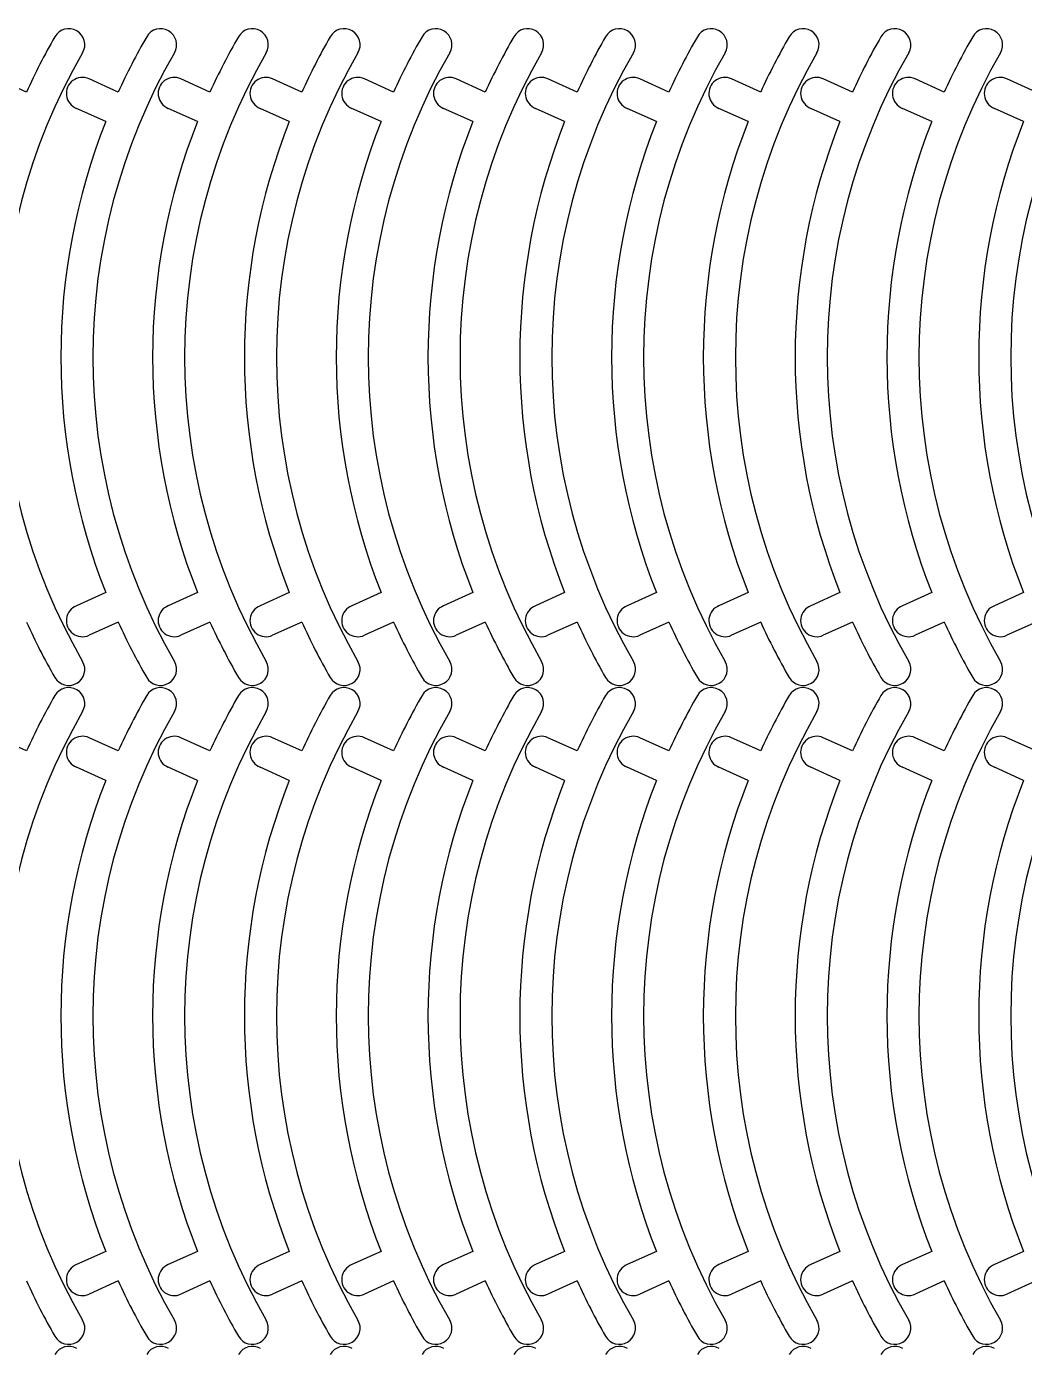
# Model space of a CAD drawing. Extents: x -6 to 1705, y 12 to 1276.
# Drawn here: x 432 to 874, y 692 to 1276 of the extents above; entities that cross this region are included whole.
import ezdxf

# ---------------------------------------------------------------- set-up
doc = ezdxf.new("R2010")
doc.units = 0
doc.layers.add('Capa_1', color=7, linetype='CONTINUOUS')

msp = doc.modelspace()

# ---------------------------------------------------------------- linework, layer by layer
at = {"layer": 'Capa_1', "color": 7}
for points in [[(432.042976, 1247.162268), (419.138527, 1253.023624)], [(472.65143, 1247.162268), (459.746981, 1253.023624)], [(513.259883, 1247.162268), (500.355434, 1253.023624)], [(553.868308, 1247.162268), (540.96386, 1253.023624)], [(594.476762, 1247.162268), (581.572313, 1253.023624)], [(635.085215, 1247.162268), (622.180767, 1253.023624)], [(675.693669, 1247.162268), (662.78922, 1253.023624)], [(716.302123, 1247.162268), (703.397674, 1253.023624)], [(756.910548, 1247.162268), (744.006099, 1253.023624)], [(797.519001, 1247.162268), (784.614552, 1253.023624)], [(838.127455, 1247.162268), (825.223006, 1253.023624)], [(878.735908, 1247.162268), (865.83146, 1253.023624)], [(467.112912, 1234.111182), (454.208463, 1239.972537)], [(507.721365, 1234.111182), (494.816916, 1239.972537)], [(548.32979, 1234.111182), (535.425342, 1239.972537)], [(588.938244, 1234.111182), (576.033795, 1239.972537)], [(629.546697, 1234.111182), (616.642249, 1239.972537)], [(670.155151, 1234.111182), (657.250702, 1239.972537)], [(710.763605, 1234.111182), (697.859156, 1239.972537)], [(751.37203, 1234.111182), (738.467581, 1239.972537)], [(791.980483, 1234.111182), (779.076034, 1239.972537)], [(832.588937, 1234.111182), (819.684488, 1239.972537)], [(873.19739, 1234.111182), (860.292942, 1239.972537)], [(467.112184, 1025.761171), (454.207695, 1019.899906)], [(507.720638, 1025.761171), (494.816148, 1019.899906)], [(548.329063, 1025.761171), (535.424573, 1019.899906)], [(588.937517, 1025.761171), (576.033027, 1019.899906)], [(629.54597, 1025.761171), (616.64148, 1019.899906)], [(670.154424, 1025.761171), (657.249934, 1019.899906)], [(710.762877, 1025.761171), (697.858388, 1019.899906)], [(751.371302, 1025.761171), (738.466813, 1019.899906)], [(791.979756, 1025.761171), (779.075266, 1019.899906)], [(832.58821, 1025.761171), (819.68372, 1019.899906)], [(873.196663, 1025.761171), (860.292173, 1019.899906)], [(472.650611, 1012.710049), (459.746121, 1006.848786)], [(513.259065, 1012.710049), (500.354575, 1006.848786)], [(553.86749, 1012.710049), (540.963, 1006.848786)], [(594.475944, 1012.710049), (581.571454, 1006.848786)], [(635.084397, 1012.710049), (622.179907, 1006.848786)], [(675.692851, 1012.710049), (662.788361, 1006.848786)], [(716.301304, 1012.710049), (703.396814, 1006.848786)], [(756.909729, 1012.710049), (744.00524, 1006.848786)], [(797.518183, 1012.710049), (784.613693, 1006.848786)], [(838.126636, 1012.710049), (825.222147, 1006.848786)], [(878.73509, 1012.710049), (865.8306, 1006.848786)], [(432.042976, 955.687985), (419.138527, 961.54934)], [(472.65143, 955.687985), (459.746981, 961.54934)], [(513.259883, 955.687985), (500.355434, 961.54934)], [(553.868308, 955.687985), (540.96386, 961.54934)], [(594.476762, 955.687985), (581.572313, 961.54934)], [(635.085215, 955.687985), (622.180767, 961.54934)], [(675.693669, 955.687985), (662.78922, 961.54934)], [(716.302123, 955.687985), (703.397674, 961.54934)], [(756.910548, 955.687985), (744.006099, 961.54934)], [(797.519001, 955.687985), (784.614552, 961.54934)], [(838.127455, 955.687985), (825.223006, 961.54934)], [(878.735908, 955.687985), (865.83146, 961.54934)], [(467.112912, 942.636899), (454.208463, 948.498254)], [(507.721365, 942.636899), (494.816916, 948.498254)], [(548.32979, 942.636899), (535.425342, 948.498254)], [(588.938244, 942.636899), (576.033795, 948.498254)], [(629.546697, 942.636899), (616.642249, 948.498254)], [(670.155151, 942.636899), (657.250702, 948.498254)], [(710.763605, 942.636899), (697.859156, 948.498254)], [(751.37203, 942.636899), (738.467581, 948.498254)], [(791.980483, 942.636899), (779.076034, 948.498254)], [(832.588937, 942.636899), (819.684488, 948.498254)], [(873.19739, 942.636899), (860.292942, 948.498254)], [(467.112184, 734.286887), (454.207695, 728.425622)], [(507.720638, 734.286887), (494.816148, 728.425622)], [(548.329063, 734.286887), (535.424573, 728.425622)], [(588.937517, 734.286887), (576.033027, 728.425622)], [(629.54597, 734.286887), (616.64148, 728.425622)], [(670.154424, 734.286887), (657.249934, 728.425622)], [(710.762877, 734.286887), (697.858388, 728.425622)], [(751.371302, 734.286887), (738.466813, 728.425622)], [(791.979756, 734.286887), (779.075266, 728.425622)], [(832.58821, 734.286887), (819.68372, 728.425622)], [(873.196663, 734.286887), (860.292173, 728.425622)], [(472.650611, 721.235765), (459.746121, 715.374503)], [(513.259065, 721.235765), (500.354575, 715.374503)], [(553.86749, 721.235765), (540.963, 715.374503)], [(594.475944, 721.235765), (581.571454, 715.374503)], [(635.084397, 721.235765), (622.179907, 715.374503)], [(675.692851, 721.235765), (662.788361, 715.374503)], [(716.301304, 721.235765), (703.396814, 715.374503)], [(756.909729, 721.235765), (744.00524, 715.374503)], [(797.518183, 721.235765), (784.613693, 715.374503)], [(838.126636, 721.235765), (825.222147, 715.374503)], [(878.73509, 721.235765), (865.8306, 715.374503)]]:
    msp.add_lwpolyline(points, dxfattribs=at)
for points in [[(454.324882, 1274.261054), (450.935869, 1276.217707), (446.602369, 1275.057014), (444.645046, 1271.668388)], [(456.919462, 1264.581731), (458.875444, 1267.971131), (457.713894, 1272.304401), (454.324882, 1274.261054)], [(494.933335, 1274.261054), (491.544323, 1276.217707), (487.210822, 1275.057014), (485.253499, 1271.668388)], [(497.527916, 1264.581731), (499.483898, 1267.971131), (498.322348, 1272.304401), (494.933335, 1274.261054)], [(535.541789, 1274.261054), (532.152776, 1276.217707), (527.819276, 1275.057014), (525.861953, 1271.668388)], [(538.136369, 1264.581731), (540.092352, 1267.971131), (538.930801, 1272.304401), (535.541789, 1274.261054)], [(576.150214, 1274.261054), (572.761202, 1276.217707), (568.427701, 1275.057014), (566.470378, 1271.668388)], [(578.744794, 1264.581731), (580.700777, 1267.971131), (579.539227, 1272.304401), (576.150214, 1274.261054)], [(616.758668, 1274.261054), (613.369655, 1276.217707), (609.036155, 1275.057014), (607.078832, 1271.668388)], [(619.353248, 1264.581731), (621.30923, 1267.971131), (620.14768, 1272.304401), (616.758668, 1274.261054)], [(657.367121, 1274.261054), (653.978109, 1276.217707), (649.644608, 1275.057014), (647.687285, 1271.668388)], [(659.961701, 1264.581731), (661.917684, 1267.971131), (660.756134, 1272.304401), (657.367121, 1274.261054)], [(697.975575, 1274.261054), (694.586562, 1276.217707), (690.253062, 1275.057014), (688.295739, 1271.668388)], [(700.570155, 1264.581731), (702.526137, 1267.971131), (701.364587, 1272.304401), (697.975575, 1274.261054)], [(738.584028, 1274.261054), (735.195016, 1276.217707), (730.861515, 1275.057014), (728.904192, 1271.668388)], [(741.178609, 1264.581731), (743.134591, 1267.971131), (741.973041, 1272.304401), (738.584028, 1274.261054)], [(779.192453, 1274.261054), (775.803441, 1276.217707), (771.46994, 1275.057014), (769.512618, 1271.668388)], [(781.787034, 1264.581731), (783.743016, 1267.971131), (782.581466, 1272.304401), (779.192453, 1274.261054)], [(819.800907, 1274.261054), (816.411894, 1276.217707), (812.078394, 1275.057014), (810.121071, 1271.668388)], [(822.395487, 1264.581731), (824.35147, 1267.971131), (823.189919, 1272.304401), (819.800907, 1274.261054)], [(860.409361, 1274.261054), (857.020348, 1276.217707), (852.686848, 1275.057014), (850.729525, 1271.668388)], [(863.003941, 1264.581731), (864.959923, 1267.971131), (863.798373, 1272.304401), (860.409361, 1274.261054)], [(444.645046, 1271.668388), (440.049552, 1263.708814), (435.843894, 1255.530447), (432.042976, 1247.162268)], [(485.253499, 1271.668388), (480.658005, 1263.708814), (476.452347, 1255.530447), (472.65143, 1247.162268)], [(525.861953, 1271.668388), (521.266459, 1263.708814), (517.060801, 1255.530447), (513.259883, 1247.162268)], [(566.470378, 1271.668388), (561.874884, 1263.708814), (557.669226, 1255.530447), (553.868308, 1247.162268)], [(607.078832, 1271.668388), (602.483338, 1263.708814), (598.27768, 1255.530447), (594.476762, 1247.162268)], [(647.687285, 1271.668388), (643.091791, 1263.708814), (638.886133, 1255.530447), (635.085215, 1247.162268)], [(688.295739, 1271.668388), (683.700245, 1263.708814), (679.494587, 1255.530447), (675.693669, 1247.162268)], [(728.904192, 1271.668388), (724.308698, 1263.708814), (720.10304, 1255.530447), (716.302123, 1247.162268)], [(769.512618, 1271.668388), (764.917123, 1263.708814), (760.711465, 1255.530447), (756.910548, 1247.162268)], [(810.121071, 1271.668388), (805.525577, 1263.708814), (801.319919, 1255.530447), (797.519001, 1247.162268)], [(850.729525, 1271.668388), (846.134031, 1263.708814), (841.928372, 1255.530447), (838.127455, 1247.162268)], [(456.919462, 1264.581731), (408.814911, 1181.262872), (408.814552, 1078.609599), (456.918522, 995.290404)], [(497.527916, 1264.581731), (449.423364, 1181.262872), (449.423006, 1078.609599), (497.526976, 995.290404)], [(538.136369, 1264.581731), (490.031818, 1181.262872), (490.031459, 1078.609599), (538.135429, 995.290404)], [(578.744794, 1264.581731), (530.640243, 1181.262872), (530.639885, 1078.609599), (578.743854, 995.290404)], [(619.353248, 1264.581731), (571.248696, 1181.262872), (571.248338, 1078.609599), (619.352308, 995.290404)], [(659.961701, 1264.581731), (611.85715, 1181.262872), (611.856792, 1078.609599), (659.960761, 995.290404)], [(700.570155, 1264.581731), (652.465603, 1181.262872), (652.465245, 1078.609599), (700.569215, 995.290404)], [(741.178609, 1264.581731), (693.074057, 1181.262872), (693.073699, 1078.609599), (741.177669, 995.290404)], [(781.787034, 1264.581731), (733.682482, 1181.262872), (733.682124, 1078.609599), (781.786094, 995.290404)], [(822.395487, 1264.581731), (774.290936, 1181.262872), (774.290577, 1078.609599), (822.394547, 995.290404)], [(863.003941, 1264.581731), (814.899389, 1181.262872), (814.899031, 1078.609599), (863.003001, 995.290404)], [(903.612394, 1264.581731), (855.507843, 1181.262872), (855.507485, 1078.609599), (903.611454, 995.290404)], [(452.593808, 1252.265567), (450.524048, 1250.732506), (449.448336, 1248.197676), (449.783765, 1245.643921)], [(459.746981, 1253.023624), (457.401871, 1254.088819), (454.663567, 1253.798627), (452.593808, 1252.265567)], [(493.202261, 1252.265567), (491.132501, 1250.732506), (490.05679, 1248.197676), (490.392219, 1245.643921)], [(500.355434, 1253.023624), (498.010325, 1254.088819), (495.272021, 1253.798627), (493.202261, 1252.265567)], [(533.810686, 1252.265567), (531.740926, 1250.732506), (530.665215, 1248.197676), (531.000644, 1245.643921)], [(540.96386, 1253.023624), (538.61875, 1254.088819), (535.880446, 1253.798627), (533.810686, 1252.265567)], [(574.41914, 1252.265567), (572.34938, 1250.732506), (571.273669, 1248.197676), (571.609097, 1245.643921)], [(581.572313, 1253.023624), (579.227203, 1254.088819), (576.4889, 1253.798627), (574.41914, 1252.265567)], [(615.027593, 1252.265567), (612.957834, 1250.732506), (611.882122, 1248.197676), (612.217551, 1245.643921)], [(622.180767, 1253.023624), (619.835657, 1254.088819), (617.097353, 1253.798627), (615.027593, 1252.265567)], [(655.636047, 1252.265567), (653.566287, 1250.732506), (652.490576, 1248.197676), (652.826004, 1245.643921)], [(662.78922, 1253.023624), (660.444111, 1254.088819), (657.705807, 1253.798627), (655.636047, 1252.265567)], [(696.2445, 1252.265567), (694.174741, 1250.732506), (693.099029, 1248.197676), (693.434458, 1245.643921)], [(703.397674, 1253.023624), (701.052564, 1254.088819), (698.31426, 1253.798627), (696.2445, 1252.265567)], [(736.852926, 1252.265567), (734.783166, 1250.732506), (733.707454, 1248.197676), (734.042883, 1245.643921)], [(744.006099, 1253.023624), (741.660989, 1254.088819), (738.922685, 1253.798627), (736.852926, 1252.265567)], [(777.461379, 1252.265567), (775.391619, 1250.732506), (774.315908, 1248.197676), (774.651337, 1245.643921)], [(784.614552, 1253.023624), (782.269443, 1254.088819), (779.531139, 1253.798627), (777.461379, 1252.265567)], [(818.069833, 1252.265567), (816.000073, 1250.732506), (814.924361, 1248.197676), (815.25979, 1245.643921)], [(825.223006, 1253.023624), (822.877896, 1254.088819), (820.139592, 1253.798627), (818.069833, 1252.265567)], [(858.678286, 1252.265567), (856.608526, 1250.732506), (855.532815, 1248.197676), (855.868244, 1245.643921)], [(865.83146, 1253.023624), (863.48635, 1254.088819), (860.748046, 1253.798627), (858.678286, 1252.265567)], [(449.783765, 1245.643921), (450.119194, 1243.090165), (451.813011, 1240.919105), (454.208463, 1239.972537)], [(490.392219, 1245.643921), (490.727647, 1243.090165), (492.421464, 1240.919105), (494.816916, 1239.972537)], [(531.000644, 1245.643921), (531.336072, 1243.090165), (533.02989, 1240.919105), (535.425342, 1239.972537)], [(571.609097, 1245.643921), (571.944526, 1243.090165), (573.638343, 1240.919105), (576.033795, 1239.972537)], [(612.217551, 1245.643921), (612.55298, 1243.090165), (614.246797, 1240.919105), (616.642249, 1239.972537)], [(652.826004, 1245.643921), (653.161433, 1243.090165), (654.85525, 1240.919105), (657.250702, 1239.972537)], [(693.434458, 1245.643921), (693.769887, 1243.090165), (695.463704, 1240.919105), (697.859156, 1239.972537)], [(734.042883, 1245.643921), (734.378312, 1243.090165), (736.072129, 1240.919105), (738.467581, 1239.972537)], [(774.651337, 1245.643921), (774.986765, 1243.090165), (776.680582, 1240.919105), (779.076034, 1239.972537)], [(815.25979, 1245.643921), (815.595219, 1243.090165), (817.289036, 1240.919105), (819.684488, 1239.972537)], [(855.868244, 1245.643921), (856.203672, 1243.090165), (857.89749, 1240.919105), (860.292942, 1239.972537)], [(467.112912, 1234.111182), (440.663939, 1167.179398), (440.663679, 1092.69314), (467.112184, 1025.761171)], [(507.721365, 1234.111182), (481.272392, 1167.179398), (481.272132, 1092.69314), (507.720638, 1025.761171)], [(548.32979, 1234.111182), (521.880817, 1167.179398), (521.880557, 1092.69314), (548.329063, 1025.761171)], [(588.938244, 1234.111182), (562.489271, 1167.179398), (562.489011, 1092.69314), (588.937517, 1025.761171)], [(629.546697, 1234.111182), (603.097724, 1167.179398), (603.097464, 1092.69314), (629.54597, 1025.761171)], [(670.155151, 1234.111182), (643.706178, 1167.179398), (643.705918, 1092.69314), (670.154424, 1025.761171)], [(710.763605, 1234.111182), (684.314631, 1167.179398), (684.314371, 1092.69314), (710.762877, 1025.761171)], [(751.37203, 1234.111182), (724.923057, 1167.179398), (724.922797, 1092.69314), (751.371302, 1025.761171)], [(791.980483, 1234.111182), (765.53151, 1167.179398), (765.53125, 1092.69314), (791.979756, 1025.761171)], [(832.588937, 1234.111182), (806.139964, 1167.179398), (806.139704, 1092.69314), (832.58821, 1025.761171)], [(873.19739, 1234.111182), (846.748417, 1167.179398), (846.748157, 1092.69314), (873.196663, 1025.761171)], [(454.207695, 1019.899906), (451.812199, 1018.953381), (450.118328, 1016.782325), (449.782866, 1014.228549)], [(494.816148, 1019.899906), (492.420653, 1018.953381), (490.726781, 1016.782325), (490.391319, 1014.228549)], [(535.424573, 1019.899906), (533.029078, 1018.953381), (531.335206, 1016.782325), (530.999744, 1014.228549)], [(576.033027, 1019.899906), (573.637531, 1018.953381), (571.94366, 1016.782325), (571.608198, 1014.228549)], [(616.64148, 1019.899906), (614.245985, 1018.953381), (612.552113, 1016.782325), (612.216651, 1014.228549)], [(657.249934, 1019.899906), (654.854438, 1018.953381), (653.160567, 1016.782325), (652.825105, 1014.228549)], [(697.858388, 1019.899906), (695.462892, 1018.953381), (693.76902, 1016.782325), (693.433559, 1014.228549)], [(738.466813, 1019.899906), (736.071317, 1018.953381), (734.377446, 1016.782325), (734.041984, 1014.228549)], [(779.075266, 1019.899906), (776.679771, 1018.953381), (774.985899, 1016.782325), (774.650437, 1014.228549)], [(819.68372, 1019.899906), (817.288224, 1018.953381), (815.594353, 1016.782325), (815.258891, 1014.228549)], [(860.292173, 1019.899906), (857.896678, 1018.953381), (856.202806, 1016.782325), (855.867344, 1014.228549)], [(432.042158, 1012.710049), (435.843017, 1004.341841), (440.048618, 996.163441), (444.644056, 988.203833)], [(449.782866, 1014.228549), (449.447404, 1011.674772), (450.52311, 1009.139907), (452.592886, 1007.606828)], [(472.650611, 1012.710049), (476.45147, 1004.341841), (480.657071, 996.163441), (485.25251, 988.203833)], [(490.391319, 1014.228549), (490.055857, 1011.674772), (491.131563, 1009.139907), (493.20134, 1007.606828)], [(513.259065, 1012.710049), (517.059924, 1004.341841), (521.265525, 996.163441), (525.860963, 988.203833)], [(530.999744, 1014.228549), (530.664282, 1011.674772), (531.739988, 1009.139907), (533.809765, 1007.606828)], [(553.86749, 1012.710049), (557.668349, 1004.341841), (561.87395, 996.163441), (566.469389, 988.203833)], [(571.608198, 1014.228549), (571.272736, 1011.674772), (572.348442, 1009.139907), (574.418219, 1007.606828)], [(594.475944, 1012.710049), (598.276802, 1004.341841), (602.482403, 996.163441), (607.077842, 988.203833)], [(612.216651, 1014.228549), (611.88119, 1011.674772), (612.956895, 1009.139907), (615.026672, 1007.606828)], [(635.084397, 1012.710049), (638.885256, 1004.341841), (643.090857, 996.163441), (647.686296, 988.203833)], [(652.825105, 1014.228549), (652.489643, 1011.674772), (653.565349, 1009.139907), (655.635126, 1007.606828)], [(675.692851, 1012.710049), (679.49371, 1004.341841), (683.699311, 996.163441), (688.294749, 988.203833)], [(693.433559, 1014.228549), (693.098097, 1011.674772), (694.173802, 1009.139907), (696.243579, 1007.606828)], [(716.301304, 1012.710049), (720.102163, 1004.341841), (724.307764, 996.163441), (728.903203, 988.203833)], [(734.041984, 1014.228549), (733.706522, 1011.674772), (734.782228, 1009.139907), (736.852004, 1007.606828)], [(756.909729, 1012.710049), (760.710588, 1004.341841), (764.916189, 996.163441), (769.511628, 988.203833)], [(774.650437, 1014.228549), (774.314975, 1011.674772), (775.390681, 1009.139907), (777.460458, 1007.606828)], [(797.518183, 1012.710049), (801.319042, 1004.341841), (805.524643, 996.163441), (810.120082, 988.203833)], [(815.258891, 1014.228549), (814.923429, 1011.674772), (815.999135, 1009.139907), (818.068912, 1007.606828)], [(838.126636, 1012.710049), (841.927495, 1004.341841), (846.133096, 996.163441), (850.728535, 988.203833)], [(855.867344, 1014.228549), (855.531882, 1011.674772), (856.607588, 1009.139907), (858.677365, 1007.606828)], [(452.592886, 1007.606828), (454.662663, 1006.073749), (457.400998, 1005.783563), (459.746121, 1006.848786)], [(493.20134, 1007.606828), (495.271117, 1006.073749), (498.009451, 1005.783563), (500.354575, 1006.848786)], [(533.809765, 1007.606828), (535.879542, 1006.073749), (538.617876, 1005.783563), (540.963, 1006.848786)], [(574.418219, 1007.606828), (576.487995, 1006.073749), (579.22633, 1005.783563), (581.571454, 1006.848786)], [(615.026672, 1007.606828), (617.096449, 1006.073749), (619.834783, 1005.783563), (622.179907, 1006.848786)], [(655.635126, 1007.606828), (657.704903, 1006.073749), (660.443237, 1005.783563), (662.788361, 1006.848786)], [(696.243579, 1007.606828), (698.313356, 1006.073749), (701.051691, 1005.783563), (703.396814, 1006.848786)], [(736.852004, 1007.606828), (738.921781, 1006.073749), (741.660116, 1005.783563), (744.00524, 1006.848786)], [(777.460458, 1007.606828), (779.530235, 1006.073749), (782.268569, 1005.783563), (784.613693, 1006.848786)], [(818.068912, 1007.606828), (820.138688, 1006.073749), (822.877023, 1005.783563), (825.222147, 1006.848786)], [(858.677365, 1007.606828), (860.747142, 1006.073749), (863.485476, 1005.783563), (865.8306, 1006.848786)], [(454.323874, 985.611099), (457.7129, 987.567728), (458.874481, 991.900991), (456.918522, 995.290404)], [(494.932328, 985.611099), (498.321354, 987.567728), (499.482934, 991.900991), (497.526976, 995.290404)], [(535.540781, 985.611099), (538.929807, 987.567728), (540.091388, 991.900991), (538.135429, 995.290404)], [(576.149206, 985.611099), (579.538233, 987.567728), (580.699813, 991.900991), (578.743854, 995.290404)], [(616.75766, 985.611099), (620.146686, 987.567728), (621.308267, 991.900991), (619.352308, 995.290404)], [(657.366114, 985.611099), (660.75514, 987.567728), (661.91672, 991.900991), (659.960761, 995.290404)], [(697.974567, 985.611099), (701.363593, 987.567728), (702.525174, 991.900991), (700.569215, 995.290404)], [(738.583021, 985.611099), (741.972047, 987.567728), (743.133627, 991.900991), (741.177669, 995.290404)], [(779.191446, 985.611099), (782.580472, 987.567728), (783.742052, 991.900991), (781.786094, 995.290404)], [(819.799899, 985.611099), (823.188926, 987.567728), (824.350506, 991.900991), (822.394547, 995.290404)], [(860.408353, 985.611099), (863.797379, 987.567728), (864.95896, 991.900991), (863.003001, 995.290404)], [(444.644056, 988.203833), (446.601356, 984.815193), (450.934848, 983.65447), (454.323874, 985.611099)], [(485.25251, 988.203833), (487.209809, 984.815193), (491.543302, 983.65447), (494.932328, 985.611099)], [(525.860963, 988.203833), (527.818263, 984.815193), (532.151755, 983.65447), (535.540781, 985.611099)], [(566.469389, 988.203833), (568.426688, 984.815193), (572.76018, 983.65447), (576.149206, 985.611099)], [(607.077842, 988.203833), (609.035141, 984.815193), (613.368634, 983.65447), (616.75766, 985.611099)], [(647.686296, 988.203833), (649.643595, 984.815193), (653.977087, 983.65447), (657.366114, 985.611099)], [(688.294749, 988.203833), (690.252049, 984.815193), (694.585541, 983.65447), (697.974567, 985.611099)], [(728.903203, 988.203833), (730.860502, 984.815193), (735.193995, 983.65447), (738.583021, 985.611099)], [(769.511628, 988.203833), (771.468927, 984.815193), (775.80242, 983.65447), (779.191446, 985.611099)], [(810.120082, 988.203833), (812.077381, 984.815193), (816.410873, 983.65447), (819.799899, 985.611099)], [(850.728535, 988.203833), (852.685834, 984.815193), (857.019327, 983.65447), (860.408353, 985.611099)], [(454.324882, 982.786771), (450.935869, 984.743423), (446.602369, 983.58273), (444.645046, 980.194105)], [(456.919462, 973.107448), (458.875444, 976.496847), (457.713894, 980.830118), (454.324882, 982.786771)], [(494.933335, 982.786771), (491.544323, 984.743423), (487.210822, 983.58273), (485.253499, 980.194105)], [(497.527916, 973.107448), (499.483898, 976.496847), (498.322348, 980.830118), (494.933335, 982.786771)], [(535.541789, 982.786771), (532.152776, 984.743423), (527.819276, 983.58273), (525.861953, 980.194105)], [(538.136369, 973.107448), (540.092352, 976.496847), (538.930801, 980.830118), (535.541789, 982.786771)], [(576.150214, 982.786771), (572.761202, 984.743423), (568.427701, 983.58273), (566.470378, 980.194105)], [(578.744794, 973.107448), (580.700777, 976.496847), (579.539227, 980.830118), (576.150214, 982.786771)], [(616.758668, 982.786771), (613.369655, 984.743423), (609.036155, 983.58273), (607.078832, 980.194105)], [(619.353248, 973.107448), (621.30923, 976.496847), (620.14768, 980.830118), (616.758668, 982.786771)], [(657.367121, 982.786771), (653.978109, 984.743423), (649.644608, 983.58273), (647.687285, 980.194105)], [(659.961701, 973.107448), (661.917684, 976.496847), (660.756134, 980.830118), (657.367121, 982.786771)], [(697.975575, 982.786771), (694.586562, 984.743423), (690.253062, 983.58273), (688.295739, 980.194105)], [(700.570155, 973.107448), (702.526137, 976.496847), (701.364587, 980.830118), (697.975575, 982.786771)], [(738.584028, 982.786771), (735.195016, 984.743423), (730.861515, 983.58273), (728.904192, 980.194105)], [(741.178609, 973.107448), (743.134591, 976.496847), (741.973041, 980.830118), (738.584028, 982.786771)], [(779.192453, 982.786771), (775.803441, 984.743423), (771.46994, 983.58273), (769.512618, 980.194105)], [(781.787034, 973.107448), (783.743016, 976.496847), (782.581466, 980.830118), (779.192453, 982.786771)], [(819.800907, 982.786771), (816.411894, 984.743423), (812.078394, 983.58273), (810.121071, 980.194105)], [(822.395487, 973.107448), (824.35147, 976.496847), (823.189919, 980.830118), (819.800907, 982.786771)], [(860.409361, 982.786771), (857.020348, 984.743423), (852.686848, 983.58273), (850.729525, 980.194105)], [(863.003941, 973.107448), (864.959923, 976.496847), (863.798373, 980.830118), (860.409361, 982.786771)], [(444.645046, 980.194105), (440.049552, 972.234531), (435.843894, 964.056163), (432.042976, 955.687985)], [(485.253499, 980.194105), (480.658005, 972.234531), (476.452347, 964.056163), (472.65143, 955.687985)], [(525.861953, 980.194105), (521.266459, 972.234531), (517.060801, 964.056163), (513.259883, 955.687985)], [(566.470378, 980.194105), (561.874884, 972.234531), (557.669226, 964.056163), (553.868308, 955.687985)], [(607.078832, 980.194105), (602.483338, 972.234531), (598.27768, 964.056163), (594.476762, 955.687985)], [(647.687285, 980.194105), (643.091791, 972.234531), (638.886133, 964.056163), (635.085215, 955.687985)], [(688.295739, 980.194105), (683.700245, 972.234531), (679.494587, 964.056163), (675.693669, 955.687985)], [(728.904192, 980.194105), (724.308698, 972.234531), (720.10304, 964.056163), (716.302123, 955.687985)], [(769.512618, 980.194105), (764.917123, 972.234531), (760.711465, 964.056163), (756.910548, 955.687985)], [(810.121071, 980.194105), (805.525577, 972.234531), (801.319919, 964.056163), (797.519001, 955.687985)], [(850.729525, 980.194105), (846.134031, 972.234531), (841.928372, 964.056163), (838.127455, 955.687985)], [(456.919462, 973.107448), (408.814911, 889.788589), (408.814552, 787.135315), (456.918522, 703.81612)], [(497.527916, 973.107448), (449.423364, 889.788589), (449.423006, 787.135315), (497.526976, 703.81612)], [(538.136369, 973.107448), (490.031818, 889.788589), (490.031459, 787.135315), (538.135429, 703.81612)], [(578.744794, 973.107448), (530.640243, 889.788589), (530.639885, 787.135315), (578.743854, 703.81612)], [(619.353248, 973.107448), (571.248696, 889.788589), (571.248338, 787.135315), (619.352308, 703.81612)], [(659.961701, 973.107448), (611.85715, 889.788589), (611.856792, 787.135315), (659.960761, 703.81612)], [(700.570155, 973.107448), (652.465603, 889.788589), (652.465245, 787.135315), (700.569215, 703.81612)], [(741.178609, 973.107448), (693.074057, 889.788589), (693.073699, 787.135315), (741.177669, 703.81612)], [(781.787034, 973.107448), (733.682482, 889.788589), (733.682124, 787.135315), (781.786094, 703.81612)], [(822.395487, 973.107448), (774.290936, 889.788589), (774.290577, 787.135315), (822.394547, 703.81612)], [(863.003941, 973.107448), (814.899389, 889.788589), (814.899031, 787.135315), (863.003001, 703.81612)], [(903.612394, 973.107448), (855.507843, 889.788589), (855.507485, 787.135315), (903.611454, 703.81612)], [(452.593808, 960.791283), (450.524048, 959.258223), (449.448336, 956.723393), (449.783765, 954.169637)], [(459.746981, 961.54934), (457.401871, 962.614535), (454.663567, 962.324344), (452.593808, 960.791283)], [(493.202261, 960.791283), (491.132501, 959.258223), (490.05679, 956.723393), (490.392219, 954.169637)], [(500.355434, 961.54934), (498.010325, 962.614535), (495.272021, 962.324344), (493.202261, 960.791283)], [(533.810686, 960.791283), (531.740926, 959.258223), (530.665215, 956.723393), (531.000644, 954.169637)], [(540.96386, 961.54934), (538.61875, 962.614535), (535.880446, 962.324344), (533.810686, 960.791283)], [(574.41914, 960.791283), (572.34938, 959.258223), (571.273669, 956.723393), (571.609097, 954.169637)], [(581.572313, 961.54934), (579.227203, 962.614535), (576.4889, 962.324344), (574.41914, 960.791283)], [(615.027593, 960.791283), (612.957834, 959.258223), (611.882122, 956.723393), (612.217551, 954.169637)], [(622.180767, 961.54934), (619.835657, 962.614535), (617.097353, 962.324344), (615.027593, 960.791283)], [(655.636047, 960.791283), (653.566287, 959.258223), (652.490576, 956.723393), (652.826004, 954.169637)], [(662.78922, 961.54934), (660.444111, 962.614535), (657.705807, 962.324344), (655.636047, 960.791283)], [(696.2445, 960.791283), (694.174741, 959.258223), (693.099029, 956.723393), (693.434458, 954.169637)], [(703.397674, 961.54934), (701.052564, 962.614535), (698.31426, 962.324344), (696.2445, 960.791283)], [(736.852926, 960.791283), (734.783166, 959.258223), (733.707454, 956.723393), (734.042883, 954.169637)], [(744.006099, 961.54934), (741.660989, 962.614535), (738.922685, 962.324344), (736.852926, 960.791283)], [(777.461379, 960.791283), (775.391619, 959.258223), (774.315908, 956.723393), (774.651337, 954.169637)], [(784.614552, 961.54934), (782.269443, 962.614535), (779.531139, 962.324344), (777.461379, 960.791283)], [(818.069833, 960.791283), (816.000073, 959.258223), (814.924361, 956.723393), (815.25979, 954.169637)], [(825.223006, 961.54934), (822.877896, 962.614535), (820.139592, 962.324344), (818.069833, 960.791283)], [(858.678286, 960.791283), (856.608526, 959.258223), (855.532815, 956.723393), (855.868244, 954.169637)], [(865.83146, 961.54934), (863.48635, 962.614535), (860.748046, 962.324344), (858.678286, 960.791283)], [(449.783765, 954.169637), (450.119194, 951.615882), (451.813011, 949.444821), (454.208463, 948.498254)], [(490.392219, 954.169637), (490.727647, 951.615882), (492.421464, 949.444821), (494.816916, 948.498254)], [(531.000644, 954.169637), (531.336072, 951.615882), (533.02989, 949.444821), (535.425342, 948.498254)], [(571.609097, 954.169637), (571.944526, 951.615882), (573.638343, 949.444821), (576.033795, 948.498254)], [(612.217551, 954.169637), (612.55298, 951.615882), (614.246797, 949.444821), (616.642249, 948.498254)], [(652.826004, 954.169637), (653.161433, 951.615882), (654.85525, 949.444821), (657.250702, 948.498254)], [(693.434458, 954.169637), (693.769887, 951.615882), (695.463704, 949.444821), (697.859156, 948.498254)], [(734.042883, 954.169637), (734.378312, 951.615882), (736.072129, 949.444821), (738.467581, 948.498254)], [(774.651337, 954.169637), (774.986765, 951.615882), (776.680582, 949.444821), (779.076034, 948.498254)], [(815.25979, 954.169637), (815.595219, 951.615882), (817.289036, 949.444821), (819.684488, 948.498254)], [(855.868244, 954.169637), (856.203672, 951.615882), (857.89749, 949.444821), (860.292942, 948.498254)], [(467.112912, 942.636899), (440.663939, 875.705115), (440.663679, 801.218856), (467.112184, 734.286887)], [(507.721365, 942.636899), (481.272392, 875.705115), (481.272132, 801.218856), (507.720638, 734.286887)], [(548.32979, 942.636899), (521.880817, 875.705115), (521.880557, 801.218856), (548.329063, 734.286887)], [(588.938244, 942.636899), (562.489271, 875.705115), (562.489011, 801.218856), (588.937517, 734.286887)], [(629.546697, 942.636899), (603.097724, 875.705115), (603.097464, 801.218856), (629.54597, 734.286887)], [(670.155151, 942.636899), (643.706178, 875.705115), (643.705918, 801.218856), (670.154424, 734.286887)], [(710.763605, 942.636899), (684.314631, 875.705115), (684.314371, 801.218856), (710.762877, 734.286887)], [(751.37203, 942.636899), (724.923057, 875.705115), (724.922797, 801.218856), (751.371302, 734.286887)], [(791.980483, 942.636899), (765.53151, 875.705115), (765.53125, 801.218856), (791.979756, 734.286887)], [(832.588937, 942.636899), (806.139964, 875.705115), (806.139704, 801.218856), (832.58821, 734.286887)], [(873.19739, 942.636899), (846.748417, 875.705115), (846.748157, 801.218856), (873.196663, 734.286887)], [(454.207695, 728.425622), (451.812199, 727.479097), (450.118328, 725.308042), (449.782866, 722.754265)], [(494.816148, 728.425622), (492.420653, 727.479097), (490.726781, 725.308042), (490.391319, 722.754265)], [(535.424573, 728.425622), (533.029078, 727.479097), (531.335206, 725.308042), (530.999744, 722.754265)], [(576.033027, 728.425622), (573.637531, 727.479097), (571.94366, 725.308042), (571.608198, 722.754265)], [(616.64148, 728.425622), (614.245985, 727.479097), (612.552113, 725.308042), (612.216651, 722.754265)], [(657.249934, 728.425622), (654.854438, 727.479097), (653.160567, 725.308042), (652.825105, 722.754265)], [(697.858388, 728.425622), (695.462892, 727.479097), (693.76902, 725.308042), (693.433559, 722.754265)], [(738.466813, 728.425622), (736.071317, 727.479097), (734.377446, 725.308042), (734.041984, 722.754265)], [(779.075266, 728.425622), (776.679771, 727.479097), (774.985899, 725.308042), (774.650437, 722.754265)], [(819.68372, 728.425622), (817.288224, 727.479097), (815.594353, 725.308042), (815.258891, 722.754265)], [(860.292173, 728.425622), (857.896678, 727.479097), (856.202806, 725.308042), (855.867344, 722.754265)], [(432.042158, 721.235765), (435.843017, 712.867558), (440.048618, 704.689158), (444.644056, 696.729549)], [(449.782866, 722.754265), (449.447404, 720.200489), (450.52311, 717.665624), (452.592886, 716.132545)], [(472.650611, 721.235765), (476.45147, 712.867558), (480.657071, 704.689158), (485.25251, 696.729549)], [(490.391319, 722.754265), (490.055857, 720.200489), (491.131563, 717.665624), (493.20134, 716.132545)], [(513.259065, 721.235765), (517.059924, 712.867558), (521.265525, 704.689158), (525.860963, 696.729549)], [(530.999744, 722.754265), (530.664282, 720.200489), (531.739988, 717.665624), (533.809765, 716.132545)], [(553.86749, 721.235765), (557.668349, 712.867558), (561.87395, 704.689158), (566.469389, 696.729549)], [(571.608198, 722.754265), (571.272736, 720.200489), (572.348442, 717.665624), (574.418219, 716.132545)], [(594.475944, 721.235765), (598.276802, 712.867558), (602.482403, 704.689158), (607.077842, 696.729549)], [(612.216651, 722.754265), (611.88119, 720.200489), (612.956895, 717.665624), (615.026672, 716.132545)], [(635.084397, 721.235765), (638.885256, 712.867558), (643.090857, 704.689158), (647.686296, 696.729549)], [(652.825105, 722.754265), (652.489643, 720.200489), (653.565349, 717.665624), (655.635126, 716.132545)], [(675.692851, 721.235765), (679.49371, 712.867558), (683.699311, 704.689158), (688.294749, 696.729549)], [(693.433559, 722.754265), (693.098097, 720.200489), (694.173802, 717.665624), (696.243579, 716.132545)], [(716.301304, 721.235765), (720.102163, 712.867558), (724.307764, 704.689158), (728.903203, 696.729549)], [(734.041984, 722.754265), (733.706522, 720.200489), (734.782228, 717.665624), (736.852004, 716.132545)], [(756.909729, 721.235765), (760.710588, 712.867558), (764.916189, 704.689158), (769.511628, 696.729549)], [(774.650437, 722.754265), (774.314975, 720.200489), (775.390681, 717.665624), (777.460458, 716.132545)], [(797.518183, 721.235765), (801.319042, 712.867558), (805.524643, 704.689158), (810.120082, 696.729549)], [(815.258891, 722.754265), (814.923429, 720.200489), (815.999135, 717.665624), (818.068912, 716.132545)], [(838.126636, 721.235765), (841.927495, 712.867558), (846.133096, 704.689158), (850.728535, 696.729549)], [(855.867344, 722.754265), (855.531882, 720.200489), (856.607588, 717.665624), (858.677365, 716.132545)], [(452.592886, 716.132545), (454.662663, 714.599465), (457.400998, 714.309279), (459.746121, 715.374503)], [(493.20134, 716.132545), (495.271117, 714.599465), (498.009451, 714.309279), (500.354575, 715.374503)], [(533.809765, 716.132545), (535.879542, 714.599465), (538.617876, 714.309279), (540.963, 715.374503)], [(574.418219, 716.132545), (576.487995, 714.599465), (579.22633, 714.309279), (581.571454, 715.374503)], [(615.026672, 716.132545), (617.096449, 714.599465), (619.834783, 714.309279), (622.179907, 715.374503)], [(655.635126, 716.132545), (657.704903, 714.599465), (660.443237, 714.309279), (662.788361, 715.374503)], [(696.243579, 716.132545), (698.313356, 714.599465), (701.051691, 714.309279), (703.396814, 715.374503)], [(736.852004, 716.132545), (738.921781, 714.599465), (741.660116, 714.309279), (744.00524, 715.374503)], [(777.460458, 716.132545), (779.530235, 714.599465), (782.268569, 714.309279), (784.613693, 715.374503)], [(818.068912, 716.132545), (820.138688, 714.599465), (822.877023, 714.309279), (825.222147, 715.374503)], [(858.677365, 716.132545), (860.747142, 714.599465), (863.485476, 714.309279), (865.8306, 715.374503)], [(454.323874, 694.136816), (457.7129, 696.093445), (458.874481, 700.426707), (456.918522, 703.81612)], [(494.932328, 694.136816), (498.321354, 696.093445), (499.482934, 700.426707), (497.526976, 703.81612)], [(535.540781, 694.136816), (538.929807, 696.093445), (540.091388, 700.426707), (538.135429, 703.81612)], [(576.149206, 694.136816), (579.538233, 696.093445), (580.699813, 700.426707), (578.743854, 703.81612)], [(616.75766, 694.136816), (620.146686, 696.093445), (621.308267, 700.426707), (619.352308, 703.81612)], [(657.366114, 694.136816), (660.75514, 696.093445), (661.91672, 700.426707), (659.960761, 703.81612)], [(697.974567, 694.136816), (701.363593, 696.093445), (702.525174, 700.426707), (700.569215, 703.81612)], [(738.583021, 694.136816), (741.972047, 696.093445), (743.133627, 700.426707), (741.177669, 703.81612)], [(779.191446, 694.136816), (782.580472, 696.093445), (783.742052, 700.426707), (781.786094, 703.81612)], [(819.799899, 694.136816), (823.188926, 696.093445), (824.350506, 700.426707), (822.394547, 703.81612)], [(860.408353, 694.136816), (863.797379, 696.093445), (864.95896, 700.426707), (863.003001, 703.81612)], [(444.644056, 696.729549), (446.601356, 693.34091), (450.934848, 692.180187), (454.323874, 694.136816)], [(485.25251, 696.729549), (487.209809, 693.34091), (491.543302, 692.180187), (494.932328, 694.136816)], [(525.860963, 696.729549), (527.818263, 693.34091), (532.151755, 692.180187), (535.540781, 694.136816)], [(566.469389, 696.729549), (568.426688, 693.34091), (572.76018, 692.180187), (576.149206, 694.136816)], [(607.077842, 696.729549), (609.035141, 693.34091), (613.368634, 692.180187), (616.75766, 694.136816)], [(647.686296, 696.729549), (649.643595, 693.34091), (653.977087, 692.180187), (657.366114, 694.136816)], [(688.294749, 696.729549), (690.252049, 693.34091), (694.585541, 692.180187), (697.974567, 694.136816)], [(728.903203, 696.729549), (730.860502, 693.34091), (735.193995, 692.180187), (738.583021, 694.136816)], [(769.511628, 696.729549), (771.468927, 693.34091), (775.80242, 692.180187), (779.191446, 694.136816)], [(810.120082, 696.729549), (812.077381, 693.34091), (816.410873, 692.180187), (819.799899, 694.136816)], [(850.728535, 696.729549), (852.685834, 693.34091), (857.019327, 692.180187), (860.408353, 694.136816)], [(454.324882, 691.312487), (450.935869, 693.26914), (446.602369, 692.108447), (444.645046, 688.719821)], [(494.933335, 691.312487), (491.544323, 693.26914), (487.210822, 692.108447), (485.253499, 688.719821)], [(535.541789, 691.312487), (532.152776, 693.26914), (527.819276, 692.108447), (525.861953, 688.719821)], [(576.150214, 691.312487), (572.761202, 693.26914), (568.427701, 692.108447), (566.470378, 688.719821)], [(616.758668, 691.312487), (613.369655, 693.26914), (609.036155, 692.108447), (607.078832, 688.719821)], [(657.367121, 691.312487), (653.978109, 693.26914), (649.644608, 692.108447), (647.687285, 688.719821)], [(697.975575, 691.312487), (694.586562, 693.26914), (690.253062, 692.108447), (688.295739, 688.719821)], [(738.584028, 691.312487), (735.195016, 693.26914), (730.861515, 692.108447), (728.904192, 688.719821)], [(779.192453, 691.312487), (775.803441, 693.26914), (771.46994, 692.108447), (769.512618, 688.719821)], [(819.800907, 691.312487), (816.411894, 693.26914), (812.078394, 692.108447), (810.121071, 688.719821)], [(860.409361, 691.312487), (857.020348, 693.26914), (852.686848, 692.108447), (850.729525, 688.719821)]]:
    msp.add_open_spline(points, degree=3, dxfattribs=at)

doc.saveas('drawing.dxf')
